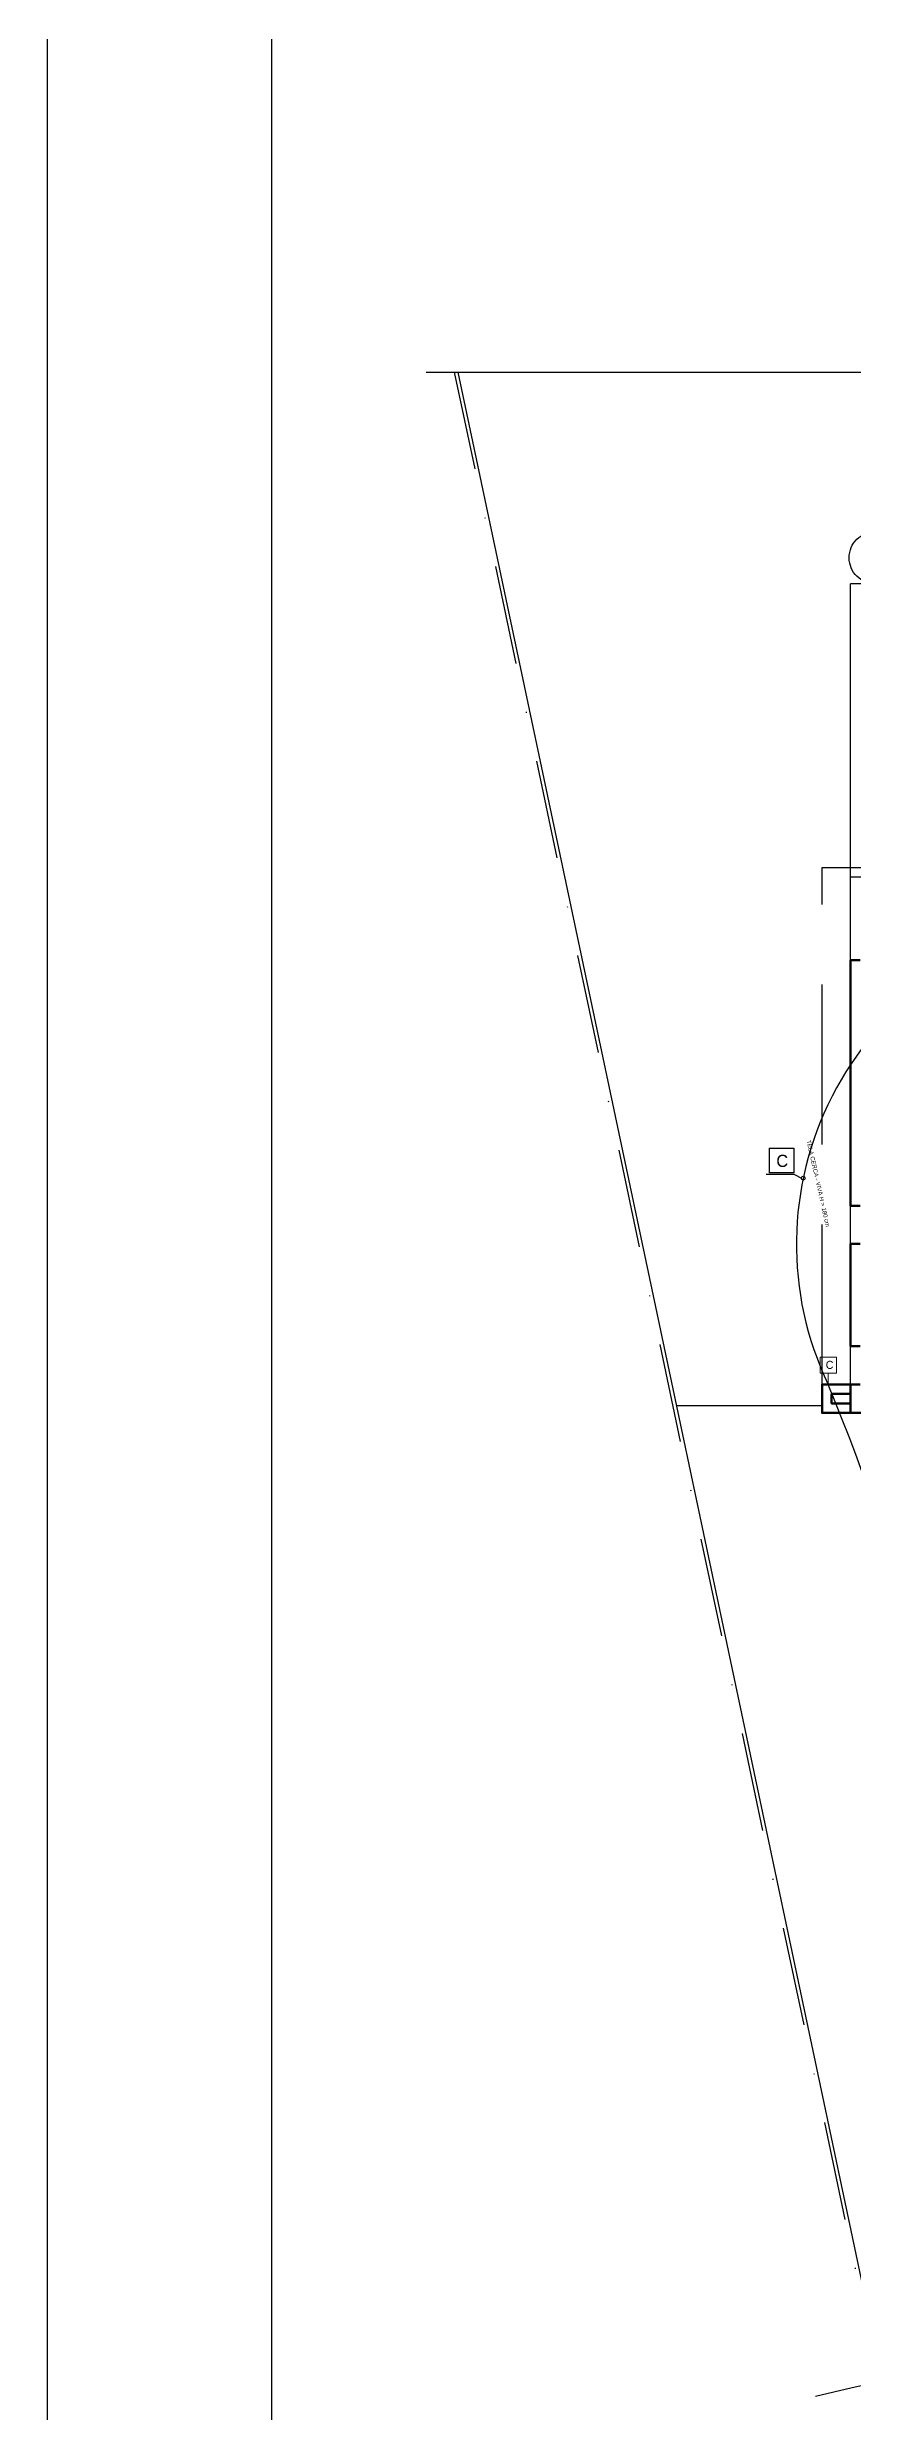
# Model space of a CAD drawing. Header units: millimetres. Extents: x 2775 to 3964, y 1473 to 2314.
# Drawn here: x 2775 to 2864.6, y 1780.9 to 2043.7 of the extents above; entities that cross this region are included whole.
import ezdxf

# ---------------------------------------------------------------- set-up
doc = ezdxf.new("R2010")
doc.units = ezdxf.units.MM
for name, pattern in [('ACAD_ISO04W100', [30, 24, -3, 0, -3]), ('DASHDOT', [1, 0.5, -0.25, 0, -0.25]), ('DASHEDX2', [38.1, 25.4, -12.7]), ('HIDDEN', [0.375, 0.25, -0.125])]:
    doc.linetypes.add(name, pattern=pattern)
for name, color, linetype in [('01', 254, 'Continuous'), ('02', 7, 'Continuous'), ('COTA', 7, 'Continuous'), ('Rede Lógica', 6, 'Continuous')]:
    doc.layers.add(name, color=color, linetype=linetype)
for name, color, linetype, lineweight in [('06', 252, 'Continuous', 60), ('EJEL05130C', 130, 'Continuous', 30), ('EJEL0580C', 80, 'Continuous', 9), ('EJEL25170TP', 10, 'ACAD_ISO04W100', 25), ('EJELFORMATO', 170, 'Continuous', 25)]:
    doc.layers.add(name, color=color, linetype=linetype, lineweight=lineweight)
doc.styles.add('PADRÃO', font='', dxfattribs={"height": 0.2})
doc.styles.get("Standard").update_dxf_attribs({"font": 'arial.ttf'})
doc.styles.get('PADRÃO').set_extended_font_data('AvantGarde Bk BT')

# ---------------------------------------------------------------- blocks, each defined once
blk = doc.blocks.new('36')
at = {"layer": 'EJEL0580C'}
for p, q in [((3412.247, 1844.068, -0.323), (3412.646, 1844.068, -0.323)), ((3412.247, 1844.068, -0.323), (3412.247, 1843.669, -0.323)), ((3412.446, 1843.669, -0.323), (3412.247, 1843.669, -0.323)), ((3412.646, 1843.669, -0.323), (3412.441, 1843.669, -0.323)), ((3412.441, 1843.669, -0.323), (3412.441, 1843.393, -0.323)), ((3412.646, 1844.068, -0.323), (3412.646, 1843.669, -0.323))]:
    blk.add_line(p, q, dxfattribs=at)
at = {"layer": 'EJEL0580C', "style": 'PADRÃO'}
blk.add_text('C', height=0.198, dxfattribs=at).set_placement((3412.382, 1843.776, -0.323))
blk = doc.blocks.new('cc')
at = {"layer": 'Rede Lógica'}
for p, q in [((37491.183, 6894.684), (37491.379, 6894.684)), ((37491.183, 6894.684), (37491.183, 6894.487)), ((37491.379, 6894.684), (37491.379, 6894.487)), ((37491.281, 6894.487), (37491.183, 6894.487)), ((37491.379, 6894.487), (37491.232, 6894.487))]:
    blk.add_line(p, q, dxfattribs=at)
at = {"layer": 'Rede Lógica', "color": 6, "style": 'PADRÃO'}
blk.add_text('C', height=0.0974, dxfattribs=at).set_placement((37491.24, 6894.533))

msp = doc.modelspace()

# ---------------------------------------------------------------- linework, layer by layer
at = {"layer": '01', "linetype": 'DASHDOT', "ltscale": 22}
msp.add_line((2820.23, 2007.59), (2867.51, 1784.18), dxfattribs=at)
at = {"layer": '01', "linetype": 'DASHEDX2', "ltscale": 0.7}
for p, q in [((2861.15, 1895.07), (2861.15, 1952.53)), ((2861.15, 1952.53), (2889.75, 1952.53))]:
    msp.add_line(p, q, dxfattribs=at)
at = {"layer": '01', "ltscale": 5}
msp.add_line((2861.15, 1892.69), (2844.95, 1892.69), dxfattribs=at)
at = {"layer": '02', "ltscale": 5}
for p, q in [((2820.63, 2007.59), (2867.91, 1784.18)), ((2922.08, 1984.05), (2864.33, 1984.05)), ((2864.33, 1951.48), (2864.33, 1984.05)), ((2864.33, 1942.21), (2864.33, 1951.48)), ((2864.33, 1951.48), (2879.42, 1951.48)), ((2864.33, 1910.69), (2864.33, 1914.93)), ((2864.33, 1895.07), (2864.33, 1899.31))]:
    msp.add_line(p, q, dxfattribs=at)
msp.add_lwpolyline([(2817.1, 2007.59), (2930.6, 2007.59)], dxfattribs=at)
at = {"layer": '02', "linetype": 'HIDDEN', "ltscale": 100}
msp.add_circle((2867.08, 1986.96), 2.91, dxfattribs=at)
msp.add_circle((2867.08, 1986.96), 2.91, dxfattribs=at)
at = {"layer": '02', "ltscale": 5}
msp.add_arc((2928.92, 1494), 296.59, 77.6386, 103.3519, dxfattribs=at)
at = {"layer": '06', "ltscale": 5}
for p, q in [((2864.33, 1914.93), (2864.33, 1942.21)), ((2865.39, 1942.21), (2864.33, 1942.21)), ((2865.39, 1914.93), (2864.33, 1914.93)), ((2865.39, 1914.93), (2864.33, 1914.93)), ((2864.33, 1899.31), (2864.33, 1910.69)), ((2865.39, 1910.69), (2864.33, 1910.69)), ((2865.39, 1899.31), (2864.33, 1899.31)), ((2865.39, 1899.31), (2864.33, 1899.31)), ((2864.33, 1891.89), (2864.33, 1895.07)), ((2865.39, 1895.07), (2864.33, 1895.07)), ((2882.33, 1891.89), (2864.33, 1891.89))]:
    msp.add_line(p, q, dxfattribs=at)
for points in [[(2864.33, 1895.07), (2861.15, 1895.07), (2861.15, 1891.89), (2864.33, 1891.89)], [(2864.33, 1894.01), (2862.21, 1894.01), (2862.21, 1892.95), (2864.33, 1892.95)]]:
    msp.add_lwpolyline(points, dxfattribs=at)
at = {"layer": 'EJEL05130C'}
msp.add_line((2858.08, 1918.41), (2854.95, 1918.41), dxfattribs=at)
at = {"layer": 'EJEL05130C', "ltscale": 5}
msp.add_line((2858.08, 1918.41), (2858.85, 1917.99), dxfattribs=at)
msp.add_circle((2859.06, 1917.99), 0.212, dxfattribs=at)
at = {"layer": 'EJEL25170TP', "ltscale": 5}
for centre, radius, start, end in [((2894.42, 1910.64), 36.12, 100.2778, 205.5403), ((2670.22, 1815.08), 207.63, 4.1718, 22.6575)]:
    msp.add_arc(centre, radius, start, end, dxfattribs=at)
at = {"layer": 'EJELFORMATO', "color": 7}
msp.add_lwpolyline([(2774.95, 1473.33), (3963.95, 1473.33), (3963.95, 2314.33), (2774.95, 2314.33)], close=True, dxfattribs=at)
at = {"layer": 'EJELFORMATO'}
msp.add_lwpolyline([(3953.95, 1483.33), (2799.95, 1483.33), (2799.95, 2304.33), (3953.95, 2304.33)], close=True, dxfattribs=at)

# ---------------------------------------------------------------- block references
at = {"xscale": 4.501089393856541, "yscale": 4.501089393856541, "zscale": 4.501089393856541}
msp.add_blockref('36', (-12497.87, -6402.21, 1.45), dxfattribs=at)
at = {"layer": 'EJEL25170TP', "xscale": 13.9397235273352, "yscale": 13.9397235273352, "zscale": 13.9397235273352}
msp.add_blockref('cc', (-519761.45, -94188.65), dxfattribs=at)

# ---------------------------------------------------------------- texts
at = {"layer": 'COTA', "ltscale": 5}
msp.add_text('TELA CERCA - VIVA H = 180 cm', height=0.4742, rotation=282.5793, dxfattribs=at).set_placement((2859.43, 1922.15))

doc.saveas('drawing.dxf')
